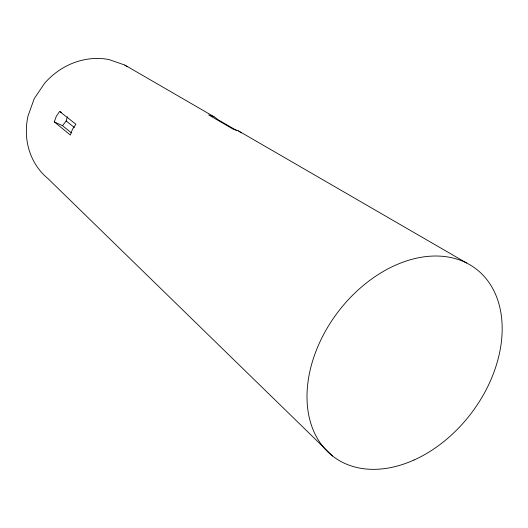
<?xml version="1.0" encoding="UTF-8"?>
<svg xmlns="http://www.w3.org/2000/svg" width="528" height="528" viewBox="0 0 528 528"><rect width="100%" height="100%" fill="white"/><g stroke="black" fill="none" stroke-linecap="round" stroke-linejoin="round"><path stroke-width="0.79" d="M54.278 121.869L70.343 135.043L72.448 129.327L75.893 124.225L59.598 111.454L56.285 116.358L54.278 121.869L62.515 125.69L66.158 120.978L67.406 116.741M466.547 262.964L238.55 130.931L233.072 129.109L208.672 114.919L213.998 116.714L218.5 119.981L236.821 130.614M213.998 116.714L124.813 65.063L109.045 59.572A68.884 62.779 -52.8 0 0 44.636 83.233L34.228 98.663L28.01 116.002A68.884 62.779 -52.8 0 0 47.975 178.603L332.561 455.994M60.284 111.778L61.657 112.424M124.813 65.063L127.123 66.726M238.55 130.931L241.184 132.851M66.158 120.978L74.382 127.512M62.515 125.69L71.3 132.832M414.031 460.013A117.889 83.688 -52.8 0 0 483.978 276.21A117.889 83.688 -52.8 0 0 315.757 351.793A117.889 83.688 -52.8 0 0 414.031 460.013"/></g></svg>
